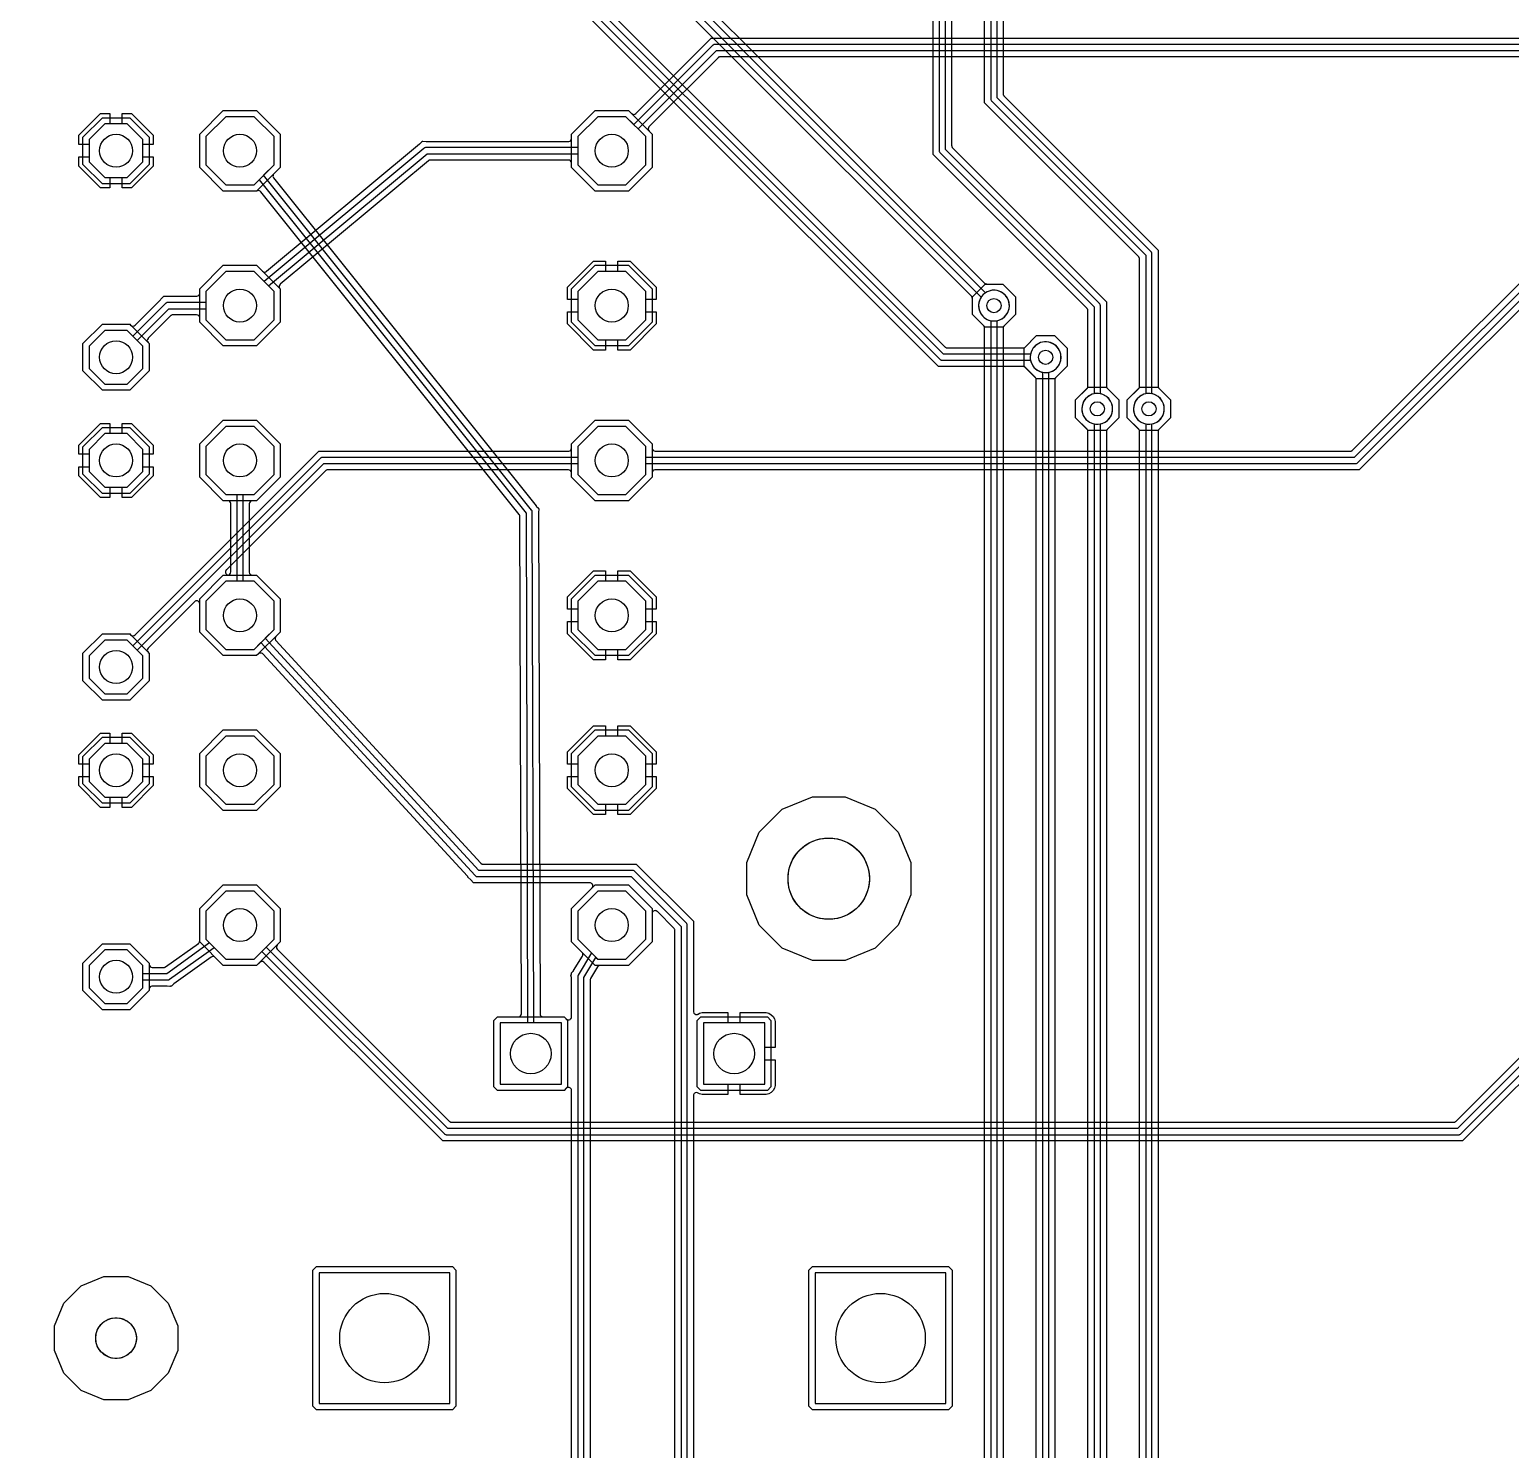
# Model space of a CAD drawing. Header units: millimetres. Extents: x -3 to 112, y -23 to 75.
# Drawn here: x 24.54 to 60.96, y 12.5 to 47.43 of the extents above; entities that cross this region are included whole.
import ezdxf

# ---------------------------------------------------------------- set-up
doc = ezdxf.new("R2010")
doc.units = ezdxf.units.MM

msp = doc.modelspace()

# ---------------------------------------------------------------- linework, layer by layer
at = {"layer": '16_copper'}
for points in [[(48.334, 40.268, 1), (48.186, 41.012), (48.138, 40.999, 0.063998), (48.051, 40.956), (35.614, 53.394), (35.607, 53.399), (35.601, 53.404, 0.087651), (35.576, 53.414), (35.569, 53.415), (35.56, 53.416), (19.082, 53.416), (15.294, 57.204), (15.276, 57.217, 0.866058), (15.186, 57.096), (18.996, 53.286), (19.003, 53.281), (19.009, 53.276, 0.087651), (19.034, 53.266), (19.041, 53.265), (19.05, 53.264), (35.528, 53.264), (47.944, 40.849), (47.92, 40.808, 0.577348), (48.285, 40.262)], [(36.053, 21.334), (35.964, 21.423), (35.964, 23.057), (36.053, 23.146), (36.562, 23.146), (36.568, 23.147), (36.574, 23.147, 0.350555), (36.638, 23.217), (36.638, 23.223), (36.602, 35.453), (36.601, 35.457), (36.601, 35.461, 0.07178), (36.596, 35.482), (36.592, 35.488), (36.589, 35.494, 0.024623), (36.585, 35.5), (30.231, 43.443), (30.224, 43.449), (30.217, 43.456, 0.255723), (30.133, 43.46), (30.131, 43.459), (29.308, 43.459), (28.727, 44.04), (28.727, 44.86), (29.308, 45.441), (30.128, 45.441), (30.709, 44.86), (30.709, 44.04), (30.551, 43.883), (30.551, 43.881), (30.549, 43.88, 0.294754), (30.535, 43.799), (30.541, 43.789), (30.545, 43.783, 0.006737), (30.546, 43.781), (36.998, 35.716), (37, 35.714, 0.012178), (37.002, 35.712), (37.003, 35.71), (37.06, 35.654), (37.06, 35.652), (37.061, 35.646, 0.024118), (37.064, 35.638), (37.068, 35.632), (37.068, 35.631), (37.059, 35.552), (37.059, 35.548), (37.059, 35.543), (37.096, 23.222), (37.096, 23.217, 0.392148), (37.172, 23.146), (37.687, 23.146), (37.776, 23.057), (37.776, 21.423), (37.687, 21.334)], [(37.624, 22.994), (36.944, 22.994), (36.906, 35.56), (36.906, 35.564), (36.906, 35.569, 0.07178), (36.9, 35.59), (36.897, 35.596), (36.894, 35.602, 0.024623), (36.89, 35.608), (30.299, 43.846), (30.556, 44.103), (30.556, 44.797), (30.065, 45.288), (29.371, 45.288), (28.88, 44.797), (28.88, 44.103), (29.371, 43.612), (30.065, 43.612), (30.191, 43.737), (36.754, 35.533), (36.792, 22.994), (36.116, 22.994), (36.116, 21.486), (37.624, 21.486)], [(29.308, 32.029), (28.727, 32.61), (28.727, 33.43), (29.308, 34.011), (29.413, 34.011), (29.419, 34.011, 0.392588), (29.489, 34.087), (29.489, 35.763), (29.489, 35.769, 0.392588), (29.413, 35.839), (29.308, 35.839), (28.727, 36.42), (28.727, 37.24), (29.308, 37.821), (30.128, 37.821), (30.709, 37.24), (30.709, 36.42), (30.128, 35.839), (30.023, 35.839), (30.017, 35.839, 0.392588), (29.947, 35.763), (29.947, 34.087), (29.947, 34.081, 0.392588), (30.023, 34.011), (30.128, 34.011), (30.709, 33.43), (30.709, 32.61), (30.128, 32.029)]]:
    msp.add_lwpolyline(points, format="xyb", close=True, dxfattribs=at)
for points in [[(35.655, 53.569), (48.03, 41.193), (48.037, 41.188), (48.044, 41.182, 0.087651), (48.068, 41.172), (48.076, 41.172), (48.084, 41.171), (48.48, 41.171), (48.791, 40.86), (48.791, 40.42), (48.48, 40.109), (48.04, 40.109), (47.729, 40.42), (47.729, 40.816), (47.728, 40.824), (47.728, 40.833, 0.087654), (47.717, 40.857), (47.712, 40.863), (47.707, 40.87), (35.488, 53.089)], [(34.385, 52.299), (47.062, 39.621), (47.069, 39.616), (47.076, 39.61, 0.087651), (47.1, 39.6), (47.108, 39.6), (47.116, 39.599), (48.977, 39.599), (48.985, 39.6), (48.994, 39.6, 0.087654), (49.018, 39.611), (49.024, 39.616), (49.031, 39.621), (49.31, 39.901), (49.75, 39.901), (50.061, 39.59), (50.061, 39.15), (49.75, 38.839), (49.31, 38.839), (49.031, 39.119), (49.024, 39.124), (49.017, 39.13, 0.087651), (48.993, 39.14), (48.985, 39.14), (48.977, 39.141), (46.895, 39.141), (34.218, 51.819)], [(34.258, 51.994), (46.936, 39.316), (46.943, 39.311), (46.949, 39.306, 0.087651), (46.974, 39.296), (46.981, 39.295), (46.99, 39.294), (49.159, 39.294), (49.171, 39.248, 0.339454), (49.555, 38.992), (49.604, 38.998, 1), (49.456, 39.742), (49.408, 39.729, 0.2663), (49.159, 39.446), (47.022, 39.446), (34.344, 52.124)], [(48.489, 52.165), (48.489, 45.846), (48.49, 45.838), (48.49, 45.829, 0.087654), (48.501, 45.805), (48.506, 45.799), (48.511, 45.792), (52.299, 42.005), (52.299, 38.653), (52.299, 38.647, 0.000083), (52.299, 38.647), (52.3, 38.645), (52.3, 38.636, 0.087654), (52.311, 38.612), (52.316, 38.606), (52.321, 38.599), (52.601, 38.32), (52.601, 37.88), (52.29, 37.569), (51.85, 37.569), (51.539, 37.88), (51.539, 38.32), (51.819, 38.599), (51.824, 38.606), (51.83, 38.613, 0.087651), (51.84, 38.637), (51.84, 38.645), (51.841, 38.653), (51.841, 41.784), (51.841, 41.789), (51.841, 41.794), (51.84, 41.797), (51.84, 41.801, 0.01577), (51.838, 41.805), (51.835, 41.812), (51.834, 41.815), (51.833, 41.816), (51.832, 41.821, 0.015774), (51.829, 41.825), (51.824, 41.831), (51.823, 41.833), (51.822, 41.833), (51.822, 41.834), (51.819, 41.838), (48.031, 45.625), (48.031, 51.944)], [(48.184, 52.038), (48.184, 45.72), (48.185, 45.712), (48.186, 45.703, 0.087654), (48.196, 45.679), (48.201, 45.673), (48.206, 45.666), (51.994, 41.878), (51.994, 38.471), (51.948, 38.459, 0.876976), (52.095, 37.722), (52.144, 37.728, 0.818106), (52.146, 38.471), (52.146, 41.91), (52.145, 41.918), (52.144, 41.927, 0.087654), (52.134, 41.951), (52.129, 41.957), (52.124, 41.964), (48.336, 45.752), (48.336, 52.07)], [(47.219, 50.895), (47.219, 44.576), (47.22, 44.568), (47.22, 44.559, 0.087654), (47.231, 44.535), (47.236, 44.529), (47.241, 44.522), (51.029, 40.735), (51.029, 38.653), (51.029, 38.647, 0.000083), (51.029, 38.647), (51.03, 38.645), (51.03, 38.636, 0.087654), (51.041, 38.612), (51.046, 38.606), (51.051, 38.599), (51.331, 38.32), (51.331, 37.88), (51.02, 37.569), (50.58, 37.569), (50.269, 37.88), (50.269, 38.32), (50.549, 38.599), (50.554, 38.606), (50.56, 38.613, 0.087651), (50.57, 38.637), (50.57, 38.645), (50.571, 38.653), (50.571, 40.514), (50.57, 40.522), (50.57, 40.531, 0.087654), (50.559, 40.555), (50.554, 40.561), (50.549, 40.568), (46.761, 44.355), (46.761, 50.674)], [(46.914, 50.768), (46.914, 44.45), (46.915, 44.442), (46.916, 44.433, 0.087654), (46.926, 44.409), (46.931, 44.403), (46.936, 44.396), (50.724, 40.608), (50.724, 38.471), (50.678, 38.459, 0.876976), (50.825, 37.722), (50.874, 37.728, 0.818106), (50.876, 38.471), (50.876, 40.64), (50.875, 40.648), (50.874, 40.657, 0.087654), (50.864, 40.681), (50.859, 40.687), (50.854, 40.694), (47.066, 44.482), (47.066, 50.8)], [(69.922, 49.279), (57.245, 36.601), (39.929, 36.601), (39.923, 36.601, 0.392588), (39.853, 36.525), (39.853, 36.42), (39.272, 35.839), (38.452, 35.839), (37.871, 36.42), (37.871, 37.24), (38.452, 37.821), (39.272, 37.821), (39.853, 37.24), (39.853, 37.135), (39.853, 37.129, 0.392588), (39.929, 37.059), (57.024, 37.059), (57.032, 37.06), (57.041, 37.06, 0.087654), (57.065, 37.071), (57.071, 37.076), (57.078, 37.081), (69.755, 49.759)], [(69.796, 49.584), (57.118, 36.906), (39.7, 36.906), (39.7, 37.177), (39.209, 37.668), (38.515, 37.668), (38.024, 37.177), (38.024, 36.483), (38.515, 35.992), (39.209, 35.992), (39.7, 36.483), (39.7, 36.754), (57.15, 36.754), (57.158, 36.755), (57.167, 36.756, 0.087654), (57.191, 36.766), (57.197, 36.771), (57.204, 36.776), (69.882, 49.454)], [(62.459, 22.765), (59.785, 20.091), (34.703, 20.091), (30.311, 24.484), (30.306, 24.487, 0.392527), (30.203, 24.484), (30.128, 24.409), (29.308, 24.409), (28.727, 24.99), (28.727, 25.81), (29.308, 26.391), (30.128, 26.391), (30.709, 25.81), (30.709, 24.99), (30.634, 24.915), (30.631, 24.911, 0.39257), (30.634, 24.807), (34.87, 20.571), (34.877, 20.566), (34.884, 20.56, 0.087651), (34.908, 20.55), (34.916, 20.55), (34.924, 20.549), (59.564, 20.549), (59.572, 20.55), (59.581, 20.55, 0.087654), (59.605, 20.561), (59.611, 20.566), (59.618, 20.571), (61.979, 22.932)], [(62.154, 22.892), (59.658, 20.396), (34.83, 20.396), (30.365, 24.861), (30.556, 25.053), (30.556, 25.747), (30.065, 26.238), (29.371, 26.238), (28.88, 25.747), (28.88, 25.053), (29.371, 24.562), (30.065, 24.562), (30.257, 24.753), (34.744, 20.266), (34.751, 20.261), (34.757, 20.256, 0.087651), (34.782, 20.246), (34.789, 20.245), (34.798, 20.244), (59.69, 20.244), (59.698, 20.245), (59.707, 20.246, 0.087654), (59.731, 20.256), (59.737, 20.261), (59.744, 20.266), (62.284, 22.806)]]:
    msp.add_lwpolyline(points, format="xyb", dxfattribs=at)
for points in [[(26.333, 43.637), (25.857, 44.113), (25.857, 44.787), (26.333, 45.263), (27.007, 45.263), (27.483, 44.787), (27.483, 44.113), (27.007, 43.637)], [(38.452, 43.459), (37.871, 44.04), (37.871, 44.86), (38.452, 45.441), (39.272, 45.441), (39.853, 44.86), (39.853, 44.04), (39.272, 43.459)], [(39.7, 44.103), (39.7, 44.797), (39.209, 45.288), (38.515, 45.288), (38.024, 44.797), (38.024, 44.103), (38.515, 43.612), (39.209, 43.612)], [(27.33, 44.176), (27.33, 44.724), (26.944, 45.11), (26.396, 45.11), (26.01, 44.724), (26.01, 44.176), (26.396, 43.79), (26.944, 43.79)], [(29.308, 39.649), (28.727, 40.23), (28.727, 41.05), (29.308, 41.631), (30.128, 41.631), (30.709, 41.05), (30.709, 40.23), (30.128, 39.649)], [(37.77, 40.792), (37.77, 41.092), (38.41, 41.732), (38.71, 41.732), (38.71, 41.478), (38.515, 41.478), (38.024, 40.987), (38.024, 40.792)], [(39.7, 40.792), (39.7, 40.987), (39.209, 41.478), (39.014, 41.478), (39.014, 41.732), (39.314, 41.732), (39.954, 41.092), (39.954, 40.792)], [(30.556, 40.293), (30.556, 40.987), (30.065, 41.478), (29.371, 41.478), (28.88, 40.987), (28.88, 40.293), (29.371, 39.802), (30.065, 39.802)], [(38.41, 39.548), (37.77, 40.188), (37.77, 40.488), (38.024, 40.488), (38.024, 40.293), (38.515, 39.802), (38.71, 39.802), (38.71, 39.548)], [(39.014, 39.548), (39.014, 39.802), (39.209, 39.802), (39.7, 40.293), (39.7, 40.488), (39.954, 40.488), (39.954, 40.188), (39.314, 39.548)], [(26.333, 38.557), (25.857, 39.033), (25.857, 39.707), (26.333, 40.183), (27.007, 40.183), (27.483, 39.707), (27.483, 39.033), (27.007, 38.557)], [(27.33, 39.096), (27.33, 39.644), (26.944, 40.03), (26.396, 40.03), (26.01, 39.644), (26.01, 39.096), (26.396, 38.71), (26.944, 38.71)], [(26.333, 36.017), (25.857, 36.493), (25.857, 37.167), (26.333, 37.643), (27.007, 37.643), (27.483, 37.167), (27.483, 36.493), (27.007, 36.017)], [(30.556, 32.673), (30.556, 33.367), (30.065, 33.858), (29.794, 33.858), (29.794, 35.992), (30.065, 35.992), (30.556, 36.483), (30.556, 37.177), (30.065, 37.668), (29.371, 37.668), (28.88, 37.177), (28.88, 36.483), (29.371, 35.992), (29.642, 35.992), (29.642, 33.858), (29.371, 33.858), (28.88, 33.367), (28.88, 32.673), (29.371, 32.182), (30.065, 32.182)], [(27.33, 36.556), (27.33, 37.104), (26.944, 37.49), (26.396, 37.49), (26.01, 37.104), (26.01, 36.556), (26.396, 36.17), (26.944, 36.17)], [(37.77, 33.172), (37.77, 33.472), (38.41, 34.112), (38.71, 34.112), (38.71, 33.858), (38.515, 33.858), (38.024, 33.367), (38.024, 33.172)], [(39.7, 33.172), (39.7, 33.367), (39.209, 33.858), (39.014, 33.858), (39.014, 34.112), (39.314, 34.112), (39.954, 33.472), (39.954, 33.172)], [(38.41, 31.928), (37.77, 32.568), (37.77, 32.868), (38.024, 32.868), (38.024, 32.673), (38.515, 32.182), (38.71, 32.182), (38.71, 31.928)], [(39.014, 31.928), (39.014, 32.182), (39.209, 32.182), (39.7, 32.673), (39.7, 32.868), (39.954, 32.868), (39.954, 32.568), (39.314, 31.928)], [(26.333, 30.937), (25.857, 31.413), (25.857, 32.087), (26.333, 32.563), (27.007, 32.563), (27.483, 32.087), (27.483, 31.413), (27.007, 30.937)], [(27.33, 31.476), (27.33, 32.024), (26.944, 32.41), (26.396, 32.41), (26.01, 32.024), (26.01, 31.476), (26.396, 31.09), (26.944, 31.09)], [(37.77, 29.362), (37.77, 29.662), (38.41, 30.302), (38.71, 30.302), (38.71, 30.048), (38.515, 30.048), (38.024, 29.557), (38.024, 29.362)], [(39.7, 29.362), (39.7, 29.557), (39.209, 30.048), (39.014, 30.048), (39.014, 30.302), (39.314, 30.302), (39.954, 29.662), (39.954, 29.362)], [(26.333, 28.397), (25.857, 28.873), (25.857, 29.547), (26.333, 30.023), (27.007, 30.023), (27.483, 29.547), (27.483, 28.873), (27.007, 28.397)], [(27.33, 28.936), (27.33, 29.484), (26.944, 29.87), (26.396, 29.87), (26.01, 29.484), (26.01, 28.936), (26.396, 28.55), (26.944, 28.55)], [(29.308, 28.219), (28.727, 28.8), (28.727, 29.62), (29.308, 30.201), (30.128, 30.201), (30.709, 29.62), (30.709, 28.8), (30.128, 28.219)], [(30.556, 28.863), (30.556, 29.557), (30.065, 30.048), (29.371, 30.048), (28.88, 29.557), (28.88, 28.863), (29.371, 28.372), (30.065, 28.372)], [(38.41, 28.118), (37.77, 28.758), (37.77, 29.058), (38.024, 29.058), (38.024, 28.863), (38.515, 28.372), (38.71, 28.372), (38.71, 28.118)], [(39.014, 28.118), (39.014, 28.372), (39.209, 28.372), (39.7, 28.863), (39.7, 29.058), (39.954, 29.058), (39.954, 28.758), (39.314, 28.118)], [(43.795, 24.527), (43.054, 24.834), (42.487, 25.401), (42.18, 26.142), (42.18, 26.944), (42.487, 27.685), (43.054, 28.252), (43.795, 28.559), (44.597, 28.559), (45.338, 28.252), (45.905, 27.685), (46.212, 26.944), (46.212, 26.142), (45.905, 25.401), (45.338, 24.834), (44.597, 24.527)], [(38.452, 24.409), (37.871, 24.99), (37.871, 25.81), (38.452, 26.391), (39.272, 26.391), (39.853, 25.81), (39.853, 24.99), (39.272, 24.409)], [(39.7, 25.053), (39.7, 25.747), (39.209, 26.238), (38.515, 26.238), (38.024, 25.747), (38.024, 25.053), (38.515, 24.562), (39.209, 24.562)], [(26.333, 23.317), (25.857, 23.793), (25.857, 24.467), (26.333, 24.943), (27.007, 24.943), (27.483, 24.467), (27.483, 23.793), (27.007, 23.317)], [(27.33, 23.856), (27.33, 24.404), (26.944, 24.79), (26.396, 24.79), (26.01, 24.404), (26.01, 23.856), (26.396, 23.47), (26.944, 23.47)], [(41.053, 21.334), (40.964, 21.423), (40.964, 23.057), (41.053, 23.146), (42.687, 23.146), (42.776, 23.057), (42.776, 21.423), (42.687, 21.334)], [(42.624, 22.994), (41.116, 22.994), (41.116, 21.486), (42.624, 21.486)], [(26.368, 13.724), (25.811, 13.955), (25.385, 14.381), (25.154, 14.938), (25.154, 15.542), (25.385, 16.099), (25.811, 16.525), (26.368, 16.756), (26.972, 16.756), (27.529, 16.525), (27.955, 16.099), (28.186, 15.542), (28.186, 14.938), (27.955, 14.381), (27.529, 13.955), (26.972, 13.724)], [(31.599, 13.48), (31.51, 13.569), (31.51, 16.911), (31.599, 17), (34.941, 17), (35.03, 16.911), (35.03, 13.569), (34.941, 13.48)], [(34.878, 16.848), (31.662, 16.848), (31.662, 13.632), (34.878, 13.632)], [(43.799, 13.48), (43.71, 13.569), (43.71, 16.911), (43.799, 17), (47.141, 17), (47.23, 16.911), (47.23, 13.569), (47.141, 13.48)], [(47.078, 16.848), (43.862, 16.848), (43.862, 13.632), (47.078, 13.632)]]:
    msp.add_lwpolyline(points, close=True, dxfattribs=at)
at = {"layer": '1_copper'}
for points in [[(82.645, 46.761), (41.528, 46.761), (41.52, 46.76), (41.511, 46.76, 0.087654), (41.487, 46.749), (41.481, 46.744), (41.474, 46.739), (39.778, 45.043), (39.775, 45.038, 0.39257), (39.778, 44.935), (39.853, 44.86), (39.853, 44.04), (39.272, 43.459), (38.452, 43.459), (37.871, 44.04), (37.871, 44.145), (37.871, 44.151, 0.392588), (37.795, 44.221), (34.4, 44.221), (34.395, 44.221), (34.39, 44.221, 0.110544), (34.359, 44.209), (34.359, 44.209, 0.03035), (34.352, 44.204), (30.709, 41.168), (30.702, 41.161), (30.696, 41.155, 0.22452), (30.684, 41.091), (30.684, 41.089), (30.688, 41.081), (30.691, 41.072, 0.008724), (30.693, 41.069), (30.698, 41.063), (30.703, 41.055), (30.709, 41.05), (30.709, 40.23), (30.128, 39.649), (29.308, 39.649), (28.727, 40.23), (28.727, 40.335), (28.727, 40.341, 0.392588), (28.651, 40.411), (28.066, 40.411), (28.058, 40.41), (28.049, 40.41, 0.087654), (28.025, 40.399), (28.025, 40.399), (28.019, 40.394), (28.012, 40.389), (27.46, 39.837), (27.457, 39.832, 0.372102), (27.457, 39.734), (27.46, 39.729), (27.483, 39.707), (27.483, 39.033), (27.007, 38.557), (26.333, 38.557), (25.857, 39.033), (25.857, 39.707), (26.333, 40.183), (27.007, 40.183), (27.029, 40.16, 0.414231), (27.137, 40.16), (27.689, 40.712), (27.845, 40.869), (28.651, 40.869), (28.657, 40.869, 0.392588), (28.727, 40.945), (28.727, 41.05), (29.308, 41.631), (30.128, 41.631), (30.271, 41.488), (30.272, 41.487), (30.274, 41.485, 0.294753), (30.356, 41.473), (30.364, 41.478), (30.37, 41.481, 0.011735), (30.373, 41.484), (34.133, 44.617), (34.135, 44.619), (34.138, 44.621), (34.198, 44.681), (34.201, 44.682, 0.030058), (34.211, 44.685), (34.213, 44.687), (34.297, 44.679), (34.3, 44.679), (34.304, 44.679), (37.795, 44.679), (37.801, 44.679, 0.392588), (37.871, 44.755), (37.871, 44.86), (38.452, 45.441), (39.272, 45.441), (39.347, 45.366), (39.351, 45.363, 0.39257), (39.455, 45.366), (41.151, 47.062), (41.307, 47.219), (82.424, 47.219)], [(82.518, 47.066), (41.402, 47.066), (41.394, 47.065), (41.385, 47.064, 0.087654), (41.361, 47.054), (41.355, 47.049), (41.348, 47.044), (39.401, 45.097), (39.209, 45.288), (38.515, 45.288), (38.024, 44.797), (38.024, 44.526), (34.29, 44.526), (34.285, 44.525), (34.28, 44.526, 0.141392), (34.241, 44.509), (30.31, 41.233), (30.065, 41.478), (29.371, 41.478), (28.88, 40.987), (28.88, 40.716), (27.94, 40.716), (27.932, 40.715), (27.923, 40.714, 0.087654), (27.899, 40.704), (27.893, 40.699), (27.886, 40.694), (27.083, 39.891), (26.944, 40.03), (26.396, 40.03), (26.01, 39.644), (26.01, 39.096), (26.396, 38.71), (26.944, 38.71), (27.33, 39.096), (27.33, 39.644), (27.191, 39.783), (27.972, 40.564), (28.88, 40.564), (28.88, 40.293), (29.371, 39.802), (30.065, 39.802), (30.556, 40.293), (30.556, 40.987), (30.419, 41.125), (34.318, 44.374), (38.024, 44.374), (38.024, 44.103), (38.515, 43.612), (39.209, 43.612), (39.7, 44.103), (39.7, 44.797), (39.509, 44.989), (41.434, 46.914), (82.55, 46.914)], [(48.031, 6.255), (48.031, 40.087), (48.03, 40.095), (48.03, 40.104, 0.087654), (48.019, 40.128), (48.014, 40.134), (48.009, 40.141), (47.729, 40.42), (47.729, 40.86), (48.04, 41.171), (48.48, 41.171), (48.791, 40.86), (48.791, 40.42), (48.511, 40.141), (48.506, 40.134), (48.5, 40.127, 0.087651), (48.49, 40.103), (48.49, 40.095), (48.489, 40.087), (48.489, 6.476)], [(68.58, 5.156), (49.562, 5.156), (48.336, 6.382), (48.336, 40.269), (48.382, 40.281, 1), (48.138, 40.999), (48.092, 40.98, 0.714263), (48.184, 40.269), (48.184, 6.35), (48.185, 6.342), (48.186, 6.333, 0.087654), (48.196, 6.309), (48.201, 6.303), (48.206, 6.296), (49.476, 5.026), (49.483, 5.021), (49.489, 5.016, 0.087651), (49.514, 5.006), (49.521, 5.005), (49.53, 5.004), (68.548, 5.004)], [(49.301, 7.525), (49.301, 38.817), (49.301, 38.823, 0.000083), (49.301, 38.823), (49.3, 38.825), (49.3, 38.834, 0.087654), (49.289, 38.858), (49.284, 38.864), (49.279, 38.871), (48.999, 39.15), (48.999, 39.59), (49.31, 39.901), (49.75, 39.901), (50.061, 39.59), (50.061, 39.15), (49.781, 38.871), (49.776, 38.864), (49.77, 38.857, 0.087651), (49.76, 38.833), (49.76, 38.825), (49.759, 38.817), (49.759, 7.746)], [(69.85, 6.426), (50.832, 6.426), (49.606, 7.652), (49.606, 38.999), (49.652, 39.011, 1), (49.408, 39.729), (49.362, 39.71, 0.714263), (49.454, 38.999), (49.454, 7.62), (49.455, 7.612), (49.456, 7.603, 0.087654), (49.466, 7.579), (49.471, 7.573), (49.476, 7.566), (50.746, 6.296), (50.753, 6.291), (50.759, 6.286, 0.087651), (50.784, 6.276), (50.791, 6.275), (50.8, 6.274), (69.818, 6.274)], [(50.571, 8.795), (50.571, 37.547), (50.57, 37.555), (50.57, 37.564, 0.087654), (50.559, 37.588), (50.554, 37.594), (50.549, 37.601), (50.269, 37.88), (50.269, 38.32), (50.58, 38.631), (51.02, 38.631), (51.331, 38.32), (51.331, 37.88), (51.051, 37.601), (51.046, 37.594), (51.04, 37.587, 0.087651), (51.03, 37.563), (51.03, 37.555), (51.029, 37.547), (51.029, 9.016)], [(51.841, 10.065), (51.841, 37.547), (51.84, 37.555), (51.84, 37.564, 0.087654), (51.829, 37.588), (51.824, 37.594), (51.819, 37.601), (51.539, 37.88), (51.539, 38.32), (51.85, 38.631), (52.29, 38.631), (52.601, 38.32), (52.601, 37.88), (52.321, 37.601), (52.316, 37.594), (52.31, 37.587, 0.087651), (52.3, 37.563), (52.3, 37.555), (52.299, 37.547), (52.299, 10.286)], [(61.859, 7.696), (52.102, 7.696), (50.876, 8.922), (50.876, 37.729), (50.922, 37.741, 1), (50.678, 38.459), (50.632, 38.44, 0.714263), (50.724, 37.729), (50.724, 8.89), (50.725, 8.882), (50.726, 8.873, 0.087654), (50.736, 8.849), (50.741, 8.843), (50.746, 8.836), (52.016, 7.566), (52.023, 7.561), (52.029, 7.556, 0.087651), (52.054, 7.546), (52.061, 7.545), (52.07, 7.544), (61.859, 7.544)], [(52.146, 10.192), (52.146, 37.729), (52.192, 37.741, 1), (51.948, 38.459), (51.902, 38.44, 0.714263), (51.994, 37.729), (51.994, 10.16)], [(37.871, 9.022), (37.871, 21.334), (37.871, 21.337), (37.871, 21.34, 0.548396), (37.758, 21.4), (37.751, 21.395), (37.745, 21.391, 0.015772), (37.741, 21.388), (37.687, 21.334), (36.053, 21.334), (35.964, 21.423), (35.964, 23.057), (36.053, 23.146), (37.687, 23.146), (37.741, 23.092), (37.744, 23.09), (37.745, 23.088, 0.54841), (37.869, 23.125), (37.87, 23.134), (37.871, 23.141, 0.015781), (37.871, 23.146), (37.871, 24.092), (37.87, 24.1), (37.869, 24.111), (37.855, 24.166), (37.861, 24.175), (37.864, 24.185), (37.869, 24.194, 0.003851), (37.869, 24.195), (37.87, 24.203), (37.871, 24.214), (37.871, 24.225), (37.912, 24.265), (37.917, 24.271), (37.923, 24.28), (38.139, 24.64), (38.142, 24.647), (38.146, 24.653, 0.243618), (38.137, 24.723), (38.132, 24.727), (38.128, 24.733), (37.871, 24.99), (37.871, 25.81), (38.372, 26.311), (38.374, 26.314), (38.376, 26.315, 0.54841), (38.339, 26.439), (38.331, 26.44), (38.323, 26.441, 0.01577), (38.319, 26.441), (35.679, 26.441), (35.672, 26.44), (35.665, 26.44, 0.02479), (35.657, 26.438), (35.655, 26.437), (35.557, 26.441), (35.555, 26.441), (35.554, 26.441), (35.46, 26.441), (35.396, 26.511), (35.395, 26.512), (35.394, 26.513), (35.324, 26.582), (35.323, 26.586, 0.068904), (35.311, 26.603), (30.281, 32.07), (30.276, 32.075), (30.27, 32.08, 0.371208), (30.171, 32.072), (30.128, 32.029), (29.308, 32.029), (28.727, 32.61), (28.727, 33.3), (28.727, 33.303), (28.727, 33.306, 0.54841), (28.614, 33.367), (28.607, 33.361), (28.601, 33.357, 0.015772), (28.597, 33.354), (27.46, 32.217), (27.457, 32.212, 0.372102), (27.457, 32.114), (27.46, 32.109), (27.483, 32.087), (27.483, 31.413), (27.007, 30.937), (26.333, 30.937), (25.857, 31.413), (25.857, 32.087), (26.333, 32.563), (27.007, 32.563), (27.029, 32.54, 0.414231), (27.137, 32.54), (31.655, 37.059), (37.795, 37.059), (37.801, 37.059, 0.392588), (37.871, 37.135), (37.871, 37.24), (38.452, 37.821), (39.272, 37.821), (39.853, 37.24), (39.853, 36.42), (39.272, 35.839), (38.452, 35.839), (37.871, 36.42), (37.871, 36.525), (37.871, 36.531, 0.392588), (37.795, 36.601), (31.876, 36.601), (31.868, 36.6), (31.859, 36.6, 0.087654), (31.835, 36.589), (31.835, 36.589), (31.829, 36.584), (31.822, 36.579), (29.384, 34.141), (29.382, 34.138), (29.38, 34.137, 0.54841), (29.417, 34.013), (29.426, 34.012), (29.433, 34.011, 0.01577), (29.438, 34.011), (30.128, 34.011), (30.709, 33.43), (30.709, 32.61), (30.603, 32.504), (30.6, 32.501), (30.597, 32.498, 0.294762), (30.589, 32.416), (30.593, 32.41), (30.596, 32.404, 0.023991), (30.601, 32.398), (35.638, 26.923), (35.645, 26.917), (35.653, 26.91, 0.07717), (35.675, 26.901), (35.682, 26.9), (35.694, 26.899), (39.465, 26.899), (40.869, 25.495), (40.869, 23.276), (40.869, 23.273), (40.869, 23.269, 0.45857), (40.964, 23.203), (40.971, 23.205), (40.977, 23.207, 0.015103), (40.983, 23.21), (41.018, 23.231), (41.083, 23.248), (41.718, 23.248), (41.718, 22.994), (41.116, 22.994), (41.116, 21.486), (41.718, 21.486), (41.718, 21.232), (41.083, 21.232), (41.018, 21.249), (40.983, 21.27, 0.488988), (40.871, 21.224), (40.87, 21.217), (40.869, 21.21, 0.021983), (40.869, 21.204), (40.869, 9.022)], [(40.716, 8.923), (40.716, 25.4), (40.715, 25.408), (40.714, 25.417, 0.087654), (40.704, 25.441), (40.699, 25.447), (40.694, 25.454), (39.424, 26.724), (39.417, 26.729), (39.411, 26.734, 0.087651), (39.386, 26.744), (39.379, 26.745), (39.37, 26.746), (35.593, 26.746), (30.34, 32.457), (30.556, 32.673), (30.556, 33.367), (30.065, 33.858), (29.371, 33.858), (28.88, 33.367), (28.88, 32.673), (29.371, 32.182), (30.065, 32.182), (30.232, 32.349), (35.504, 26.618), (35.512, 26.612), (35.519, 26.606, 0.07717), (35.541, 26.596), (35.548, 26.595), (35.56, 26.594), (39.338, 26.594), (40.564, 25.368), (40.564, 8.89)], [(38.176, 8.89), (38.176, 24.109), (38.473, 24.604), (38.515, 24.562), (39.209, 24.562), (39.7, 25.053), (39.7, 25.747), (39.209, 26.238), (38.515, 26.238), (38.024, 25.747), (38.024, 25.053), (38.362, 24.715), (38.035, 24.169), (38.031, 24.16), (38.027, 24.151, 0.005355), (38.026, 24.149), (38.025, 24.142), (38.024, 24.13), (38.024, 8.923)], [(40.411, 9.01), (40.411, 25.274), (40.41, 25.282), (40.41, 25.291, 0.087654), (40.399, 25.315), (40.394, 25.321), (40.389, 25.328), (39.983, 25.734), (39.98, 25.736), (39.979, 25.738, 0.54841), (39.855, 25.701), (39.854, 25.692), (39.853, 25.685, 0.01577), (39.853, 25.68), (39.853, 24.99), (39.272, 24.409), (38.577, 24.409), (38.571, 24.408), (38.564, 24.408, 0.171145), (38.52, 24.383), (38.519, 24.382), (38.516, 24.378), (38.512, 24.372), (38.339, 24.085), (38.336, 24.076), (38.331, 24.066, 0.005355), (38.331, 24.065), (38.33, 24.057), (38.329, 24.046), (38.329, 9.01)]]:
    msp.add_lwpolyline(points, format="xyb", dxfattribs=at)
for points in [[(25.756, 44.602), (25.756, 44.829), (26.291, 45.364), (26.518, 45.364), (26.518, 45.11), (26.396, 45.11), (26.01, 44.724), (26.01, 44.602)], [(27.33, 44.602), (27.33, 44.724), (26.944, 45.11), (26.822, 45.11), (26.822, 45.364), (27.049, 45.364), (27.584, 44.829), (27.584, 44.602)], [(29.308, 43.459), (28.727, 44.04), (28.727, 44.86), (29.308, 45.441), (30.128, 45.441), (30.709, 44.86), (30.709, 44.04), (30.128, 43.459)], [(30.556, 44.103), (30.556, 44.797), (30.065, 45.288), (29.371, 45.288), (28.88, 44.797), (28.88, 44.103), (29.371, 43.612), (30.065, 43.612)], [(26.291, 43.536), (25.756, 44.071), (25.756, 44.298), (26.01, 44.298), (26.01, 44.176), (26.396, 43.79), (26.518, 43.79), (26.518, 43.536)], [(26.822, 43.536), (26.822, 43.79), (26.944, 43.79), (27.33, 44.176), (27.33, 44.298), (27.584, 44.298), (27.584, 44.071), (27.049, 43.536)], [(38.452, 39.649), (37.871, 40.23), (37.871, 41.05), (38.452, 41.631), (39.272, 41.631), (39.853, 41.05), (39.853, 40.23), (39.272, 39.649)], [(39.7, 40.293), (39.7, 40.987), (39.209, 41.478), (38.515, 41.478), (38.024, 40.987), (38.024, 40.293), (38.515, 39.802), (39.209, 39.802)], [(25.756, 36.982), (25.756, 37.209), (26.291, 37.744), (26.518, 37.744), (26.518, 37.49), (26.396, 37.49), (26.01, 37.104), (26.01, 36.982)], [(27.33, 36.982), (27.33, 37.104), (26.944, 37.49), (26.822, 37.49), (26.822, 37.744), (27.049, 37.744), (27.584, 37.209), (27.584, 36.982)], [(29.308, 35.839), (28.727, 36.42), (28.727, 37.24), (29.308, 37.821), (30.128, 37.821), (30.709, 37.24), (30.709, 36.42), (30.128, 35.839)], [(30.556, 36.483), (30.556, 37.177), (30.065, 37.668), (29.371, 37.668), (28.88, 37.177), (28.88, 36.483), (29.371, 35.992), (30.065, 35.992)], [(26.291, 35.916), (25.756, 36.451), (25.756, 36.678), (26.01, 36.678), (26.01, 36.556), (26.396, 36.17), (26.518, 36.17), (26.518, 35.916)], [(26.822, 35.916), (26.822, 36.17), (26.944, 36.17), (27.33, 36.556), (27.33, 36.678), (27.584, 36.678), (27.584, 36.451), (27.049, 35.916)], [(38.452, 32.029), (37.871, 32.61), (37.871, 33.43), (38.452, 34.011), (39.272, 34.011), (39.853, 33.43), (39.853, 32.61), (39.272, 32.029)], [(39.7, 32.673), (39.7, 33.367), (39.209, 33.858), (38.515, 33.858), (38.024, 33.367), (38.024, 32.673), (38.515, 32.182), (39.209, 32.182)], [(25.756, 29.362), (25.756, 29.589), (26.291, 30.124), (26.518, 30.124), (26.518, 29.87), (26.396, 29.87), (26.01, 29.484), (26.01, 29.362)], [(27.33, 29.362), (27.33, 29.484), (26.944, 29.87), (26.822, 29.87), (26.822, 30.124), (27.049, 30.124), (27.584, 29.589), (27.584, 29.362)], [(29.308, 28.219), (28.727, 28.8), (28.727, 29.62), (29.308, 30.201), (30.128, 30.201), (30.709, 29.62), (30.709, 28.8), (30.128, 28.219)], [(30.556, 28.863), (30.556, 29.557), (30.065, 30.048), (29.371, 30.048), (28.88, 29.557), (28.88, 28.863), (29.371, 28.372), (30.065, 28.372)], [(38.452, 28.219), (37.871, 28.8), (37.871, 29.62), (38.452, 30.201), (39.272, 30.201), (39.853, 29.62), (39.853, 28.8), (39.272, 28.219)], [(39.7, 28.863), (39.7, 29.557), (39.209, 30.048), (38.515, 30.048), (38.024, 29.557), (38.024, 28.863), (38.515, 28.372), (39.209, 28.372)], [(26.291, 28.296), (25.756, 28.831), (25.756, 29.058), (26.01, 29.058), (26.01, 28.936), (26.396, 28.55), (26.518, 28.55), (26.518, 28.296)], [(26.822, 28.296), (26.822, 28.55), (26.944, 28.55), (27.33, 28.936), (27.33, 29.058), (27.584, 29.058), (27.584, 28.831), (27.049, 28.296)], [(43.795, 24.527), (43.054, 24.834), (42.487, 25.401), (42.18, 26.142), (42.18, 26.944), (42.487, 27.685), (43.054, 28.252), (43.795, 28.559), (44.597, 28.559), (45.338, 28.252), (45.905, 27.685), (46.212, 26.944), (46.212, 26.142), (45.905, 25.401), (45.338, 24.834), (44.597, 24.527)], [(37.624, 22.994), (36.116, 22.994), (36.116, 21.486), (37.624, 21.486)], [(42.624, 22.392), (42.624, 22.994), (42.022, 22.994), (42.022, 23.248), (42.657, 23.248), (42.722, 23.231), (42.78, 23.197), (42.827, 23.15), (42.861, 23.092), (42.878, 23.027), (42.878, 22.392)], [(42.022, 21.232), (42.022, 21.486), (42.624, 21.486), (42.624, 22.088), (42.878, 22.088), (42.878, 21.453), (42.861, 21.388), (42.827, 21.33), (42.78, 21.283), (42.722, 21.249), (42.657, 21.232)], [(26.368, 13.724), (25.811, 13.955), (25.385, 14.381), (25.154, 14.938), (25.154, 15.542), (25.385, 16.099), (25.811, 16.525), (26.368, 16.756), (26.972, 16.756), (27.529, 16.525), (27.955, 16.099), (28.186, 15.542), (28.186, 14.938), (27.955, 14.381), (27.529, 13.955), (26.972, 13.724)], [(31.599, 13.48), (31.51, 13.569), (31.51, 16.911), (31.599, 17), (34.941, 17), (35.03, 16.911), (35.03, 13.569), (34.941, 13.48)], [(34.878, 16.848), (31.662, 16.848), (31.662, 13.632), (34.878, 13.632)], [(43.799, 13.48), (43.71, 13.569), (43.71, 16.911), (43.799, 17), (47.141, 17), (47.23, 16.911), (47.23, 13.569), (47.141, 13.48)], [(47.078, 16.848), (43.862, 16.848), (43.862, 13.632), (47.078, 13.632)]]:
    msp.add_lwpolyline(points, close=True, dxfattribs=at)
for points in [[(27.33, 31.476), (27.33, 32.024), (27.191, 32.163), (31.782, 36.754), (38.024, 36.754), (38.024, 36.483), (38.515, 35.992), (39.209, 35.992), (39.7, 36.483), (39.7, 37.177), (39.209, 37.668), (38.515, 37.668), (38.024, 37.177), (38.024, 36.906), (31.75, 36.906), (31.742, 36.905), (31.733, 36.904, 0.087654), (31.709, 36.894), (31.703, 36.889), (31.696, 36.884), (27.083, 32.271), (26.944, 32.41), (26.396, 32.41), (26.01, 32.024), (26.01, 31.476), (26.396, 31.09), (26.944, 31.09)], [(26.333, 23.317), (25.857, 23.793), (25.857, 24.467), (26.333, 24.943), (27.007, 24.943), (27.483, 24.467), (27.483, 24.435, 0.414214), (27.559, 24.359), (27.842, 24.359), (27.845, 24.359), (27.847, 24.359, 0.071779), (27.868, 24.363), (27.877, 24.368), (27.884, 24.371, 0.011743), (27.887, 24.373), (28.695, 24.951), (28.698, 24.953), (28.702, 24.955, 0.14431), (28.725, 24.992), (28.726, 24.999), (28.727, 25.006, 0.022662), (28.727, 25.013), (28.727, 25.81), (29.308, 26.391), (30.128, 26.391), (30.709, 25.81), (30.709, 24.99), (30.128, 24.409), (29.308, 24.409), (29.11, 24.607), (29.102, 24.613), (29.094, 24.619, 0.222571), (29.03, 24.624), (29.023, 24.621), (29.012, 24.615), (28.093, 23.959), (28.089, 23.954), (28.084, 23.951), (28.034, 23.901), (28.033, 23.901, 0.057249), (28.012, 23.897), (28.003, 23.892), (27.996, 23.889), (27.996, 23.889), (27.927, 23.9), (27.921, 23.9), (27.915, 23.901), (27.559, 23.901), (27.553, 23.901, 0.372127), (27.484, 23.831), (27.483, 23.825), (27.483, 23.793), (27.007, 23.317)], [(27.33, 23.856), (27.33, 24.054), (27.94, 24.054), (27.942, 24.054), (27.944, 24.054, 0.071789), (27.966, 24.058), (27.974, 24.063), (27.981, 24.066, 0.011743), (27.984, 24.068), (29.081, 24.851), (29.371, 24.562), (30.065, 24.562), (30.556, 25.053), (30.556, 25.747), (30.065, 26.238), (29.371, 26.238), (28.88, 25.747), (28.88, 25.053), (28.972, 24.961), (27.916, 24.206), (27.33, 24.206), (27.33, 24.404), (26.944, 24.79), (26.396, 24.79), (26.01, 24.404), (26.01, 23.856), (26.396, 23.47), (26.944, 23.47)]]:
    msp.add_lwpolyline(points, format="xyb", close=True, dxfattribs=at)
at = {"layer": 'drills_NPTH'}
for centre, radius in [((44.196, 26.543), 1), ((26.67, 15.24), 0.5)]:
    msp.add_circle(centre, radius, dxfattribs=at)
at = {"layer": 'drills_PTH'}
for centre, radius in [((26.67, 44.45), 0.406), ((29.718, 44.45), 0.406), ((38.862, 44.45), 0.406), ((29.718, 40.64), 0.406), ((38.862, 40.64), 0.406), ((26.67, 39.37), 0.406), ((26.67, 36.83), 0.406), ((29.718, 36.83), 0.406), ((38.862, 36.83), 0.406), ((29.718, 33.02), 0.406), ((38.862, 33.02), 0.406), ((26.67, 31.75), 0.406), ((26.67, 29.21), 0.406), ((29.718, 29.21), 0.406), ((38.862, 29.21), 0.406), ((29.718, 25.4), 0.406), ((38.862, 25.4), 0.406), ((26.67, 24.13), 0.406), ((36.87, 22.24), 0.5), ((41.87, 22.24), 0.5), ((33.27, 15.24), 1.1), ((45.47, 15.24), 1.1)]:
    msp.add_circle(centre, radius, dxfattribs=at)
at = {"layer": 'drills_via_1_16'}
for centre in [(48.26, 40.64), (49.53, 39.37), (50.8, 38.1), (52.07, 38.1)]:
    msp.add_circle(centre, 0.175, dxfattribs=at)
at = {"layer": 'holes'}
for points in [[(45.196, 26.499), (45.188, 26.412), (45.173, 26.326), (45.151, 26.242), (45.121, 26.16), (45.084, 26.081), (45.04, 26.005), (44.99, 25.934), (44.934, 25.867), (44.872, 25.805), (44.805, 25.749), (44.734, 25.699), (44.658, 25.655), (44.579, 25.618), (44.497, 25.588), (44.413, 25.566), (44.327, 25.551), (44.24, 25.543), (44.152, 25.543), (44.065, 25.551), (43.979, 25.566), (43.895, 25.588), (43.813, 25.618), (43.734, 25.655), (43.658, 25.699), (43.587, 25.749), (43.52, 25.805), (43.458, 25.867), (43.402, 25.934), (43.352, 26.005), (43.308, 26.081), (43.271, 26.16), (43.241, 26.242), (43.219, 26.326), (43.204, 26.412), (43.196, 26.499), (43.196, 26.587), (43.204, 26.674), (43.219, 26.76), (43.241, 26.844), (43.271, 26.926), (43.308, 27.005), (43.352, 27.081), (43.402, 27.152), (43.458, 27.219), (43.52, 27.281), (43.587, 27.337), (43.658, 27.387), (43.734, 27.431), (43.813, 27.468), (43.895, 27.498), (43.979, 27.52), (44.065, 27.535), (44.152, 27.543), (44.24, 27.543), (44.327, 27.535), (44.413, 27.52), (44.497, 27.498), (44.579, 27.468), (44.658, 27.431), (44.734, 27.387), (44.805, 27.337), (44.872, 27.281), (44.934, 27.219), (44.99, 27.152), (45.04, 27.081), (45.084, 27.005), (45.121, 26.926), (45.151, 26.844), (45.173, 26.76), (45.188, 26.674), (45.196, 26.587), (45.196, 26.499)], [(27.17, 15.212), (27.164, 15.156), (27.151, 15.101), (27.133, 15.048), (27.108, 14.998), (27.078, 14.95), (27.043, 14.906), (27.004, 14.867), (26.96, 14.832), (26.912, 14.802), (26.862, 14.777), (26.809, 14.759), (26.754, 14.746), (26.698, 14.74), (26.642, 14.74), (26.586, 14.746), (26.531, 14.759), (26.478, 14.777), (26.428, 14.802), (26.38, 14.832), (26.336, 14.867), (26.297, 14.906), (26.262, 14.95), (26.232, 14.998), (26.207, 15.048), (26.189, 15.101), (26.176, 15.156), (26.17, 15.212), (26.17, 15.268), (26.176, 15.324), (26.189, 15.379), (26.207, 15.432), (26.232, 15.482), (26.262, 15.53), (26.297, 15.574), (26.336, 15.613), (26.38, 15.648), (26.428, 15.678), (26.478, 15.703), (26.531, 15.721), (26.586, 15.734), (26.642, 15.74), (26.698, 15.74), (26.754, 15.734), (26.809, 15.721), (26.862, 15.703), (26.912, 15.678), (26.96, 15.648), (27.004, 15.613), (27.043, 15.574), (27.078, 15.53), (27.108, 15.482), (27.133, 15.432), (27.151, 15.379), (27.164, 15.324), (27.17, 15.268), (27.17, 15.212)]]:
    msp.add_lwpolyline(points, close=True, dxfattribs=at)

doc.saveas('drawing.dxf')
